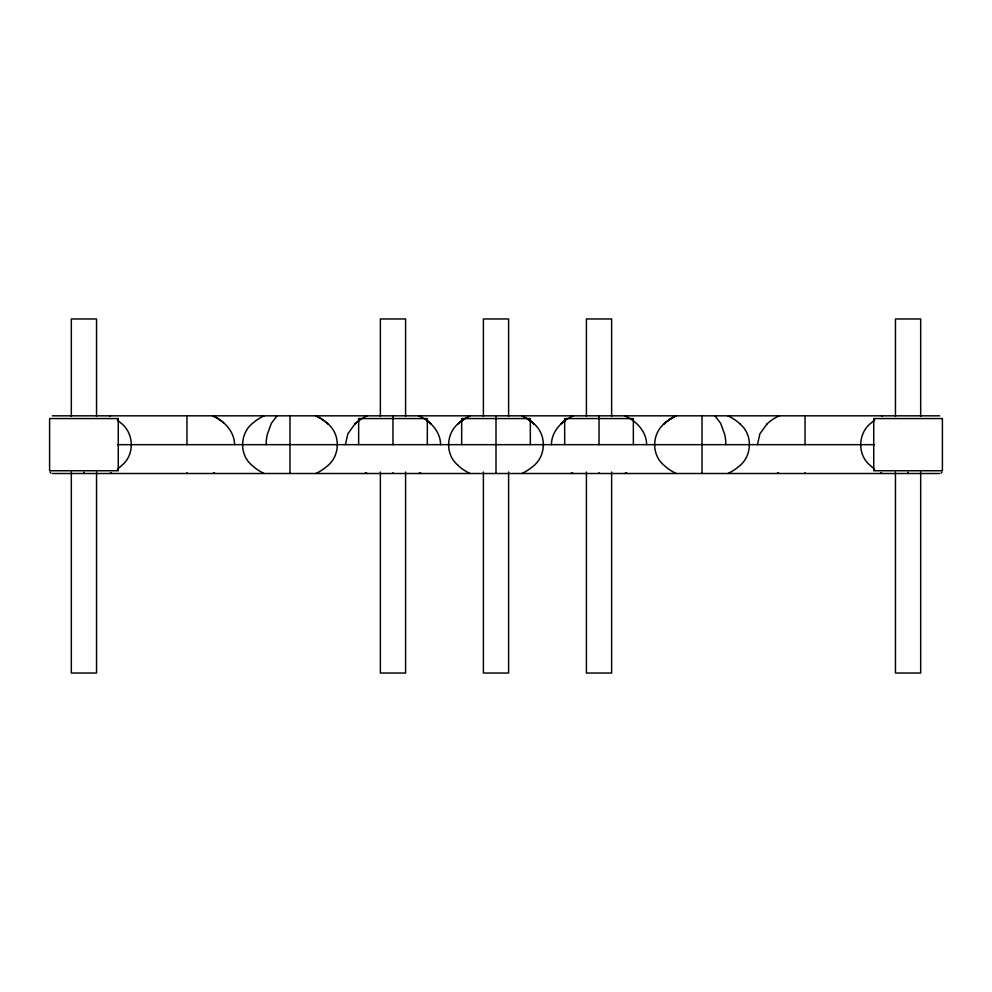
<?xml version="1.0" encoding="UTF-8"?>
<svg xmlns="http://www.w3.org/2000/svg" width="992" height="992" viewBox="0 0 992 992"><rect width="100%" height="100%" fill="white"/><g stroke="black" fill="none" stroke-linecap="round" stroke-linejoin="round"><path stroke-width="1.49" d="M345.402 444.664L347.832 433.826L354.801 424.167M551.44 444.664C551.378 436.133 556.028 428.184 562.377 422.753A53.828 46.624 -90 0 1 564.783 420.806A52.179 45.186 -90 0 0 560.802 424.117A52.179 45.186 90 0 1 564.783 420.806M757.466 444.664L759.897 433.826L766.866 424.167M941.954 472.266L941.16 473.06M277.066 415.822L271.362 423.262L267.195 434.756A42.346 36.667 -90 0 0 266.178 444.664M461.764 420.806A53.828 46.624 -90 0 0 459.346 422.728C445.904 432.81 444.813 454.262 457.82 465.149M111.476 472.663L109.752 473.506M214.495 472.663L212.883 473.457M459.346 422.728A53.828 46.624 90 0 1 468.472 416.69L470.183 415.822M420.521 472.663L418.798 473.506M626.56 472.663L624.836 473.506M881.59 416.132L882.248 415.822M264.157 415.822L262.421 416.665A53.828 46.624 -90 0 0 253.307 422.728C239.878 432.81 238.787 454.262 251.794 465.149A52.179 45.186 90 0 0 262.446 472.614L264.157 473.506M521.928 473.457L523.54 472.663A53.828 46.624 90 0 0 532.654 466.6C546.865 456.047 546.902 433.268 532.642 422.753A53.828 46.624 -90 0 0 523.528 416.69L521.928 415.871M779.228 415.822L777.505 416.665A52.179 45.186 90 0 0 766.828 424.117M727.954 473.457L729.579 472.663A53.828 46.624 90 0 0 738.693 466.6C752.122 456.518 753.213 435.066 740.206 424.167M367.164 415.822L365.552 416.603A52.179 45.186 -90 0 0 354.764 424.117A52.179 45.186 90 0 1 359.575 420.211M315.791 473.506L317.514 472.663A53.828 46.624 90 0 0 326.628 466.6C340.826 456.047 340.876 433.268 326.604 422.753A53.828 46.624 -90 0 0 317.502 416.69L315.791 415.822M573.202 415.822L571.479 416.665A53.828 46.624 90 0 0 562.365 422.728M676.209 415.822L674.597 416.603A53.828 46.624 -90 0 0 665.372 422.728C651.942 432.81 650.839 454.262 663.846 465.149A52.179 45.186 -90 0 0 674.51 472.614L676.209 473.506M52.365 415.822L939.647 415.822M117.378 444.664L874.622 444.664M52.365 473.506L939.647 473.506M882.248 473.506L880.524 472.663M727.843 415.822L729.579 416.665A52.179 45.186 -90 0 1 740.243 424.117M779.117 473.457L777.505 472.663M624.836 415.822L626.56 416.665A53.828 46.624 90 0 1 635.674 422.728C641.973 428.209 646.66 436.12 646.598 444.664M573.202 473.506L571.479 472.663M418.798 415.822L420.521 416.665A52.179 45.186 -90 0 1 431.198 424.117M470.072 473.457L468.46 472.663A52.179 45.186 90 0 1 457.783 465.211M367.164 473.506L365.44 472.663M212.772 415.822L214.495 416.665A53.828 46.624 -90 0 1 223.609 422.728C229.921 428.209 234.596 436.12 234.534 444.664M109.752 415.822L110.41 416.132M317.403 416.603L317.514 416.665A52.179 45.186 90 0 1 328.178 424.117M50.84 473.06L50.046 472.266M429.635 422.728A53.828 46.624 90 0 0 427.217 420.806A53.828 46.624 -90 0 1 429.635 422.728C435.947 428.209 440.634 436.12 440.56 444.664M714.934 415.822L720.638 423.262L724.805 434.756A42.346 36.667 -90 0 1 725.822 444.664M920.675 416.38L920.675 318.965L895.454 318.965L895.454 416.38M920.675 472.031L920.675 673.035L895.454 673.035L895.454 472.031M908.064 472.242L908.064 473.506M805.045 415.822L805.045 444.664M805.045 472.663L805.045 473.506M702.026 415.822L702.026 473.506M633.355 444.664L633.355 418.562L564.671 418.562L564.671 444.664M611.63 416.38L611.63 318.965L586.408 318.965L586.408 416.38M611.63 472.031L611.63 673.035L586.408 673.035L586.408 472.031M599.019 415.822L599.019 444.664M599.019 472.663L599.019 473.506M530.336 444.664L530.336 418.562L461.664 418.562L461.664 444.664M508.611 416.38L508.611 318.965L483.389 318.965L483.389 416.38M508.611 472.031L508.611 673.035L483.389 673.035L483.389 472.031M496 415.822L496 473.506M427.329 444.664L427.329 418.562L358.645 418.562L358.645 444.664M405.592 416.38L405.592 318.965L380.37 318.965L380.37 416.38M405.592 472.031L405.592 673.035L380.37 673.035L380.37 472.031M392.981 415.822L392.981 444.664M392.981 472.663L392.981 473.506M289.974 415.822L289.974 473.506M186.955 415.822L186.955 444.664M186.955 472.663L186.955 473.506M96.546 416.38L96.546 318.965L71.325 318.965L71.325 416.38M96.546 472.031L96.546 673.035L71.325 673.035L71.325 472.031M83.936 472.242L83.936 473.506M117.354 420.211A53.828 46.624 -90 0 1 120.59 422.728C134.032 432.81 135.123 454.262 122.115 465.149A52.179 45.186 90 0 1 117.354 469.104M874.646 420.211A53.828 46.624 90 0 0 871.41 422.728C857.968 432.81 856.877 454.262 869.885 465.149A52.179 45.186 -90 0 0 874.646 469.104M214.483 416.69A53.828 46.624 90 0 1 223.609 422.728M523.528 416.714A52.179 45.186 90 0 1 534.217 424.117A52.179 45.186 -90 0 0 530.236 420.806M457.783 424.117A52.179 45.186 -90 0 1 468.472 416.714M674.597 416.603L674.486 416.665A52.179 45.186 90 0 0 663.822 424.117A52.179 45.186 -90 0 1 674.51 416.714M118.271 418.562L49.6 418.562L49.6 470.754L118.271 470.754L118.271 418.562M942.4 418.562L873.729 418.562L873.729 470.754L942.4 470.754L942.4 418.562"/></g></svg>
